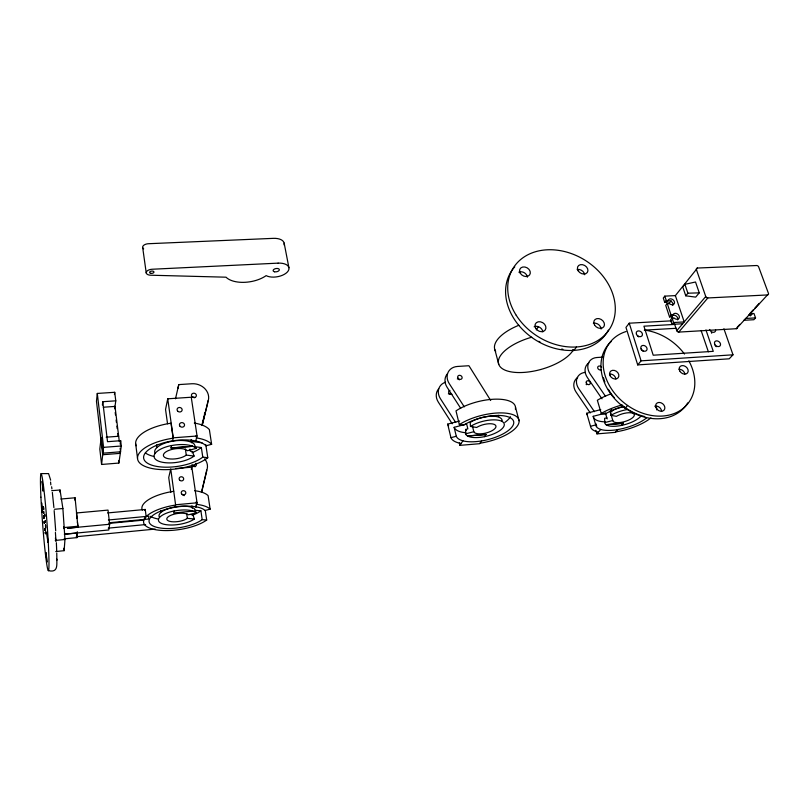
<?xml version="1.0" encoding="UTF-8"?>
<svg xmlns="http://www.w3.org/2000/svg" width="809" height="809" viewBox="0 0 809 809"><rect width="100%" height="100%" fill="white"/><g stroke="black" fill="none" stroke-linecap="round" stroke-linejoin="round"><path stroke-width="1.21" d="M48.358 570.648C57.722 572.843 56.822 565.906 56.852 560.01M56.852 559.413L56.761 552.931M502.146 421.084A18.84 7.281 -14 0 0 490.83 416.231A18.84 7.281 -14 0 0 470.241 422.419L470.454 426.454A19.982 7.665 -14 0 1 500.923 420.902A19.982 7.665 -14 0 1 491.862 434.575A19.982 7.665 -14 0 1 465.549 433.867L465.62 429.448L467.855 428.861L466.662 424.037L454.132 427.314L456.296 436.273A29.589 11.346 -14 0 0 462.91 440.784L462.93 440.854A29.589 11.346 -14 0 0 481.618 440.925A29.589 11.346 -14 0 0 511.814 418.789A29.589 11.346 -14 0 0 463.436 425.301L459.34 424.624L455.993 410.881A34.989 13.753 -14 0 1 495.088 399.171A34.989 13.753 -14 0 1 515.373 409.192M59.917 492.054L60.038 490.001L51.665 490.679M63.618 528.54L63.618 526.861M55.781 551.556L64.123 550.676L64.973 539.472L62.89 508.507L60.038 490.001M56.003 541.322L55.406 532.474M74.873 500.144L75.085 497.778L60.847 499.032M64.103 538.865L76.956 537.621L77.28 531.715M77.047 518.539L76.471 512.977L108.022 510.095L109.66 524.252L67.38 528.226L77.957 527.225L75.085 497.778M97.302 393.437L96.473 401.274L102.672 454.739L120.197 453.353L121.31 445.992L120.662 440.693L107.506 441.694L102.783 401.699L115.768 400.829L114.716 392.304L97.302 393.437L103.582 447.357L101.58 464.467L118.852 463.061L120.561 451.786L120.126 448.206M102.399 405.056L102.783 401.699M114.433 394.539L114.716 392.304M119.317 441.552L115.02 406.421L115.768 400.829M120.147 444.181L120.662 440.693M109.66 524.252L108.79 529.966L64.437 534.203M195.738 440.945L197.062 436L191.258 397.229L167.736 398.807L165.542 409.445L167.544 423.795M177.94 388.421L178.779 384.599L191.875 383.749A14.946 13.035 12.5 0 1 208.338 400.334L202.21 425.382M170.942 448.004L192.754 446.285L170.942 448.004L171.478 445.516A21.772 8.768 -8.2 0 0 157.957 460.897A21.772 8.768 -8.2 0 0 194.089 456.054L192.421 451.483L190.307 451.22L189.994 449.137M172.539 440.956L173.247 437.821L167.736 398.807M175.492 398.807L178.779 384.599M201.431 492.459L206.305 471.971A13.348 12.014 11.6 0 0 206.588 470.08M201.724 491.902L207.195 468.937A13.419 12.064 11.7 0 0 204.626 458.814M201.795 425.504L204.242 415.796A14.613 12.843 12 0 0 204.556 412.742M202.108 425.473L207.347 404.075A14.865 12.995 12.4 0 0 207.67 400.981M175.068 507.294L175.715 504.755L197.052 502.793L191.834 467.167L175.705 468.512M191.288 469.22L191.834 467.167M196.203 501.873C197.447 504.806 194.12 511.773 197.052 502.793M144.093 519.459L146.136 516.445L145.246 509.458L107.597 512.936M43.777 509.771L43.433 506.727L43.635 508.962M625.347 407.706L624.983 408.414L627.582 405.461M536.276 329.85L538.339 326.765M481.618 440.925L479.697 443.696L459.937 445.354L462.91 440.784M484.51 436.688L486.047 434.443L467.491 435.97L486.067 434.514M576.443 347L573.965 350.368A2.285 1.001 86.8 0 1 572.681 349.842M671.601 320.829L629.24 323.196L625.964 327.402L637.714 364.91L729.212 358.802L733.005 354.807L723.913 328.767M664.745 302.435L666.262 300.543L668.194 300.452A3.469 2.639 36 0 1 672.542 299.441A3.469 2.639 36 0 1 674.039 303.951A3.469 2.639 36 0 1 669.174 303.395L667.233 303.496L665.726 305.377L669.539 316.916L671.076 315.065L673.017 314.954A3.489 2.66 36.6 0 1 677.376 313.912A3.489 2.66 36.6 0 1 678.893 318.473A3.489 2.66 36.6 0 1 674.008 317.937L672.057 318.038L670.53 319.899L672.006 324.369L673.543 322.528L684.202 321.921L675.373 295.609L664.796 296.134L663.289 298.025L664.745 302.435L666.677 302.333A3.458 2.629 36 0 1 670.732 301.16A3.458 2.629 36 0 1 672.785 305.397M144.467 510.439L145.246 509.458M666.677 302.333L668.194 300.452M668.891 303.628L671.248 300.715M675.181 295.851L697.459 268.042L756.607 265.524A1.76 1.284 37 0 1 758.66 266.93L768.449 293.364A1.78 1.305 37.9 0 1 767.488 294.941L736.352 328.707L678.771 332.094A1.729 1.325 37.1 0 1 676.759 330.709L674.403 323.59M684.879 284.313L682.756 286.932L685.769 295.821L695.689 297.125L699.259 292.848L695.528 282.007L684.879 284.313L687.913 293.212L685.769 295.821M669.539 316.916L671.48 316.815L673.017 314.954M637.714 364.91L641.102 360.844L733.005 354.807M676.759 330.709L705.751 296.509L696.418 269.599A1.78 1.325 35.7 0 1 697.459 268.042M678.771 332.094L707.845 297.955L767.488 294.941M595.889 430.307L596.941 433.887L600.733 429.478A28.902 10.456 -16.2 0 0 617.793 429.619L617.773 429.549A28.902 10.456 -16.2 0 0 646.27 418.182M617.773 429.549L615.71 431.875A34.332 12.428 -16.2 0 0 650.932 417.899M623.345 423.249L621.423 425.463L623.345 423.249L606.032 424.705L623.365 423.329M617.793 429.619L615.386 432.35L596.941 433.887M737.302 327.16L739.831 324.419M749.933 313.457L753.3 309.807M754.979 307.986L759.196 303.415M751.237 312.436L752.926 310.605M743.623 320.303L753.877 319.717L755.566 317.907L753.978 313.518L752.117 313.629L750.428 315.449A3.428 2.548 38.2 0 1 750.256 315.945M155.065 453.232A20.518 8.323 -8.2 0 1 169.809 441.724A20.518 8.323 -8.2 0 1 194.312 444.232L196.122 448.408L187.375 450.724A12.438 5.016 -8.2 0 0 169.132 450.289A12.438 5.016 -8.2 0 0 167.069 458.42A12.438 5.016 -8.2 0 0 186.272 455.093L194.089 456.054M194.302 423.067A38.094 15.725 -8.1 0 1 209.369 429.63L211.634 444.303L205.941 445.81A32.239 12.984 -8.2 0 0 158.857 444.404A32.239 12.984 -8.2 0 0 152.952 465.539A32.239 12.984 -8.2 0 0 202.786 457.115L207.782 457.722L205.759 444.485M461.12 443.484A35.151 13.48 -14 0 1 450.937 437.669L447.69 424.128L459.674 420.993M450.937 437.669L456.296 436.273M465.549 433.867L473.821 431.703A11.417 4.379 -14 0 0 488.808 432.158A11.417 4.379 -14 0 0 494.077 424.331A11.417 4.379 -14 0 0 476.663 427.476L470.454 426.454M159.322 516.981A18.455 6.694 -8.6 0 1 172.6 507.415A18.455 6.694 -8.6 0 1 194.585 508.922L196.203 512.775L188.355 514.817A11.184 4.025 -8.6 0 0 171.973 514.848A11.184 4.025 -8.6 0 0 170.102 521.441A11.184 4.025 -8.6 0 0 187.354 518.357L194.382 518.974L192.876 514.807L190.975 514.635M194.575 490.699A34.271 12.661 -8.5 0 1 208.105 495.654L210.138 509.154L205.031 510.479A28.982 10.436 -8.6 0 0 162.74 510.348A28.982 10.436 -8.6 0 0 157.452 527.488A28.982 10.436 -8.6 0 0 202.199 519.651L206.7 520.035L205.253 510.368M598.427 432.057A34.332 12.428 -16.2 0 1 590.499 426.282L586.727 413.257L600.743 409.617M600.733 429.478L600.713 429.397A28.902 10.456 -16.2 0 1 595.727 424.937L593.209 416.311L605.435 413.146A16.109 5.926 -16.2 0 0 605.86 414.248M607.235 418.88A16.129 5.885 -16.2 0 1 606.811 417.778L604.626 418.344L604.748 422.601A19.517 7.069 -16.2 0 0 619.896 425.716A19.517 7.069 -16.2 0 0 640.698 416.423M590.499 426.282L595.727 424.937M604.748 422.601L612.807 420.508A11.154 4.035 -16.2 0 0 626.399 421.024A11.154 4.035 -16.2 0 0 633.043 413.338A11.154 4.035 -16.2 0 0 616.397 416.362L610.977 415.33L610.492 411.457A18.405 6.715 -16.2 0 1 622.758 406.614M55.255 540.452L64.973 539.472M76.228 536.741L155.176 529.086M108.912 523.403L143.881 520.086M108.254 528.146L145.61 524.576M64.386 534.203L77.401 532.959M196.203 512.775A19.578 7.048 -8.6 0 0 193.149 511.076L173.611 512.977L174.097 510.964A19.578 7.048 -8.6 0 0 161.921 523.625A19.578 7.048 -8.6 0 0 194.382 518.974M108.406 519.985L148.987 516.182L148.371 519.054L109.154 522.766M63.689 527.589L78.058 526.224M54.365 509.296L62.89 508.507M41.047 473.599L48.57 473.599L50.674 480.202M120.561 451.786L102.976 453.171L101.176 437.578L99.81 449.076L101.58 464.467M173.247 437.821L197.062 436M103.582 447.357L121.31 445.992M106.171 437.194L118.66 436.263M103.309 407.22L115.02 406.421M602.836 357.133L596.88 357.517A13.48 10.76 36.3 0 0 590.176 374.021L605.547 396.37M644.288 330.143L676.415 328.282M745.301 318.483L755.566 317.907M672.006 324.369L682.644 323.762M674.959 324.409L643.924 326.179L653.217 355.212L713.275 351.339L705.944 329.93M687.913 293.212L699.259 292.848M195.009 510.287L200.905 510.833L202.199 519.651M194.261 446.629L201.34 447.529L202.786 457.115M191.288 441.421L201.997 442.816M611.392 393.74A34.18 12.681 -16.3 0 0 597.355 400.263L601.259 413.48L604.839 414.157A28.902 10.456 -16.2 0 1 623.739 406.634M601.997 398.817L587.415 377.57A13.419 10.729 36.3 0 1 588.952 362.786M594.423 411.67L578.759 388.684A13.217 10.638 36.4 0 1 585.423 372.383M590.267 412.903L576.099 392.092A13.146 10.608 36.5 0 1 577.677 377.5M464.285 406.856L449.258 383.638A13.884 11.599 30.9 0 1 457.449 366.457L468.927 365.729L490.699 400.485M460.685 408.282L447.104 387.268A13.824 11.569 30.9 0 1 447.498 373.697M455.689 422.48L440.369 398.615A13.601 11.457 31 0 1 445.526 382.212M452.221 423.785L438.306 402.093A13.531 11.417 31 0 1 438.741 388.714M192.724 446.234L192.734 446.255A21.772 8.768 -8.2 0 1 196.122 448.408M701.1 330.476L708.371 351.804M672.036 316.471L672.825 318.837M664.796 296.134L666.262 300.543M667.233 303.496L671.076 315.065M672.057 318.038L673.543 322.528M629.24 323.196L641.102 360.844M611.26 409.405L611.968 411.741M609.986 411.043L612.807 420.508M605.435 413.146L606.811 417.778M596.041 423.855L596.718 426.201M515.495 407.24L519.075 420.751M494.906 349.791L498.769 364.414M472.416 426.07L473.821 431.703M459.36 442.948L459.937 445.354M284.151 243.105L288.914 267.708M171.478 445.516L171.488 445.587A21.792 8.778 -8.2 0 1 192.754 446.285M55.76 540.877L55.416 537.955M196.152 435.464L196.526 437.942A38.296 15.432 -8.2 0 1 211.634 444.303M63.769 548.29L64.123 550.676M191.167 439.621L191.632 442.766M185.382 449.005L186.272 455.093M191.935 505.868L192.279 508.274M186.657 513.472L187.354 518.357M142.677 247.554L146.247 273.038M170.78 492.499L168.727 477.543L170.739 468.927L175.614 505.049A34.433 12.398 -8.6 0 0 148.441 527.569A34.433 12.398 -8.6 0 0 206.7 520.035M51.645 486.755L51.918 488.909M135.649 443.666L137.54 458.47M114.463 406.31L114.767 408.788M115.212 412.499L115.515 414.977M116.122 419.932L116.425 422.399M116.88 426.121L117.184 428.588M117.78 433.543L118.084 436.021M118.569 460.705L118.852 463.061M50.562 482.043L50.846 484.864M52.342 492.418L53.89 507.556M77.401 521.876L77.957 527.225M76.572 533.96L76.956 537.621M54.163 510.59L55.7 530.876M56.367 542.697L56.691 550.565M56.852 559.13L56.852 560.313M143.668 248.869A5.542 3.003 -6.2 0 1 143.324 245.673A5.542 3.003 -6.2 0 1 148.492 243.721L273.402 238.352A12.823 6.897 -10 0 1 284.101 244.915M174.107 511.025A19.598 7.059 -8.6 0 1 193.179 511.146M182.642 494.896A2.285 2.083 9.8 0 1 184.159 495.664M142.323 510.176A34.271 12.661 -8.5 0 1 173.702 491.296M195.839 463.213A2.245 2.022 11.7 0 1 195.181 466.419A2.245 2.022 11.7 0 1 191.996 464.73M196.567 504.361A34.433 12.398 -8.6 0 1 210.138 509.154M200.905 510.833A28.891 10.578 -8.6 0 1 192.431 515.222M158.079 518.994A28.891 10.578 -8.6 0 1 150.585 516.324M191.955 466.014A2.235 2.012 11.6 0 1 195.333 466.702M160.961 511.844A16.15 5.916 -8.6 0 1 160.607 510.701M136.165 445.779A38.094 15.725 -8.1 0 1 171.012 423.198L173.136 438.195A38.296 15.432 -8.2 0 0 142.92 465.377A38.296 15.432 -8.2 0 0 207.782 457.722M201.34 447.529A32.127 13.156 -8.2 0 1 191.935 452.727M153.761 456.428A32.127 13.156 -8.2 0 1 145.377 452.909M191.925 397.138A2.488 2.174 12.4 0 1 194.787 397.745M156.906 447.65A17.96 7.352 -8.2 0 1 156.804 444.707M457.338 378.946A2.316 1.931 30.8 0 1 459.36 379.876M448.661 425.746A34.989 13.753 -14 0 1 447.69 424.128M448.378 393.862A2.265 1.911 30.9 0 1 449.946 394.387M459.34 424.624A35.151 13.48 -14 0 1 517.042 416.999A35.151 13.48 -14 0 1 479.949 443.221M466.388 430.631A18.84 7.281 -14 0 1 465.62 429.448M510.439 416.716A29.498 11.498 -14 0 1 504.867 422.419M465.974 432.754A29.498 11.498 -14 0 1 454.132 427.314M451.958 394.246A2.275 1.921 30.9 0 1 448.884 393.032A2.275 1.921 30.9 0 1 449.956 390.434M498.415 415.31A16.493 6.432 -14 0 1 498.657 416.574M668.082 303.8A1.709 1.305 36 0 1 669.124 303.072M737.343 327.291A1.709 1.274 38.3 0 1 736.352 328.707M707.845 297.955A1.8 1.355 36.7 0 1 705.751 296.509M671.48 316.815A3.479 2.66 36.6 0 1 675.545 315.611A3.479 2.66 36.6 0 1 677.618 319.899M752.117 313.629A3.438 2.548 38.1 0 1 748.618 314.974M715.591 329.839A3.317 2.508 37.9 0 1 713.194 332.317A3.317 2.508 37.9 0 1 709.655 329.465M711.344 332.55A3.297 2.498 37.9 0 1 711.718 333.227M715.045 345.564A3.317 2.528 38.5 0 1 716.228 346.717M637.371 335.715A3.347 2.609 36.2 0 1 638.544 336.878M641.213 349.781A3.367 2.629 36.9 0 1 643.135 351.349M573.359 349.832A39.499 16.756 -15.6 0 1 530.926 371.614A39.499 16.756 -15.6 0 1 498.334 361.724A39.499 16.756 -15.6 0 1 531.725 337.201M495.684 351.359A39.287 17.07 -15.7 0 1 518.842 325.269M577.141 269.508A5.572 4.318 32.4 0 1 584.664 274.736M593.361 323.246A5.693 4.48 34.6 0 1 601.077 329.071M534.132 326.796A5.764 4.632 32.7 0 1 539.643 327.281A5.764 4.632 32.7 0 1 542.809 331.923M518.862 272.188A5.643 4.45 30.5 0 1 524.272 272.724A5.643 4.45 30.5 0 1 527.357 277.204M608.388 330.112A56.772 44.748 32.6 0 1 533.475 338.617A56.772 44.748 32.6 0 1 514.767 266.808M562.882 349.225A54.436 42.938 32.6 0 1 561.648 349.073M540.038 341.995A54.436 42.938 32.6 0 1 538.784 341.317M601.37 369.582A2.255 1.8 36.2 0 1 598.235 368.985A2.255 1.8 36.2 0 1 598.529 366.194A2.255 1.8 36.2 0 1 601.603 367.367M587.243 414.855A34.18 12.681 -16.3 0 1 586.727 413.257M586.131 384.417A2.205 1.78 36.4 0 1 586.596 384.7M656.008 406.573A34.332 12.428 -16.2 0 1 656.726 409.91M601.259 413.48A34.332 12.428 -16.2 0 1 622.263 404.894M610.977 415.33A19.517 7.069 -16.2 0 1 627.015 409.576M605.142 421.853A28.811 10.598 -16.2 0 1 593.209 416.311M688.853 360.834A49.551 38.903 37.8 0 1 671.733 414.38A49.551 38.903 37.8 0 1 609.258 385.276A49.551 38.903 37.8 0 1 626.004 331.548M644.702 330.133A49.551 38.903 37.8 0 1 684.515 354.069M678.984 369.268A4.894 3.802 38.7 0 1 684.849 374.092M654.734 406.179A5.006 3.964 39.5 0 1 661.6 411.417M609.47 374.061A4.965 3.954 36.9 0 1 615.831 378.925M687.69 402.912A49.369 38.822 37.9 0 1 622.02 405.724A49.369 38.822 37.9 0 1 611.23 341.519M644.743 416.554A47.347 37.254 37.9 0 1 622.617 405.663M614.456 397.866A47.347 37.254 37.9 0 1 608.378 389.331M604.899 382.04A47.347 37.254 37.9 0 1 603.514 377.793M41.532 503.319L42.29 512.198L41.603 502.773L41.532 503.319M42.22 481.931L43.008 491.093L42.27 481.325L42.22 481.931M45.84 532.433L45.83 532.979L45.83 531.715L45.84 532.433M46.123 552.85L46.912 561.992L46.123 552.85M46.993 532.888L47.802 542.313L47.064 532.352L46.993 532.888M44.626 514.302L44.839 516.314L44.626 514.302M44.768 528.58L44.97 530.471L44.768 528.58M45.223 520.693L45.365 522.513L45.223 520.693M44.151 521.522L44.283 523.292L44.151 521.522M45.526 524.98L45.607 526.214A3.206 2.7 -35.9 0 0 45.698 527.974A12.357 0.566 85.7 0 0 45.607 526.214L45.526 524.98M43.878 517.285L43.949 518.417L43.878 517.285M43.676 511.672L43.706 513.169L43.676 511.672M43.787 515.535L43.848 516.668L43.787 515.535M45.233 532.443L45.375 533.303A12.216 0.556 85.7 0 0 45.496 533.93L45.233 532.443M278.114 263.137L152.132 269.245A5.592 2.943 -6.5 0 0 146.257 272.289A5.592 2.943 -6.5 0 0 150.656 275.212L226.035 277.194A24.604 12.883 -9.3 0 0 266.151 275.626A12.944 6.735 -10.1 0 0 287.266 272.117A12.944 6.735 -10.1 0 0 278.114 263.137M274.544 271.784A3.155 1.648 -10.1 0 0 279.348 269.842A3.155 1.648 -10.1 0 0 274.787 268.881A3.155 1.648 -10.1 0 0 274.544 271.784M150.757 273.341A2.205 1.153 -6.5 0 0 153.963 272.006A2.205 1.153 -6.5 0 0 150.605 271.349A2.205 1.153 -6.5 0 0 150.757 273.341M40.925 497.161A48.661 2.235 85.7 0 0 48.277 570.648A48.661 2.235 85.7 0 0 44.899 498.566A48.661 2.235 85.7 0 0 40.925 497.161M179.578 480.04A2.296 2.073 10.1 0 0 183.512 479.697A2.296 2.073 10.1 0 0 181.105 476.764A2.296 2.073 10.1 0 0 179.578 480.04M181.712 493.996A2.306 2.093 10 0 0 185.655 493.632A2.306 2.093 10 0 0 183.238 490.679A2.306 2.093 10 0 0 181.712 493.996M192.178 396.875A2.498 2.184 12.5 0 0 196.324 396.036A2.498 2.184 12.5 0 0 193.22 393.245A2.498 2.184 12.5 0 0 192.178 396.875M179.952 426.191A2.579 2.275 11.2 0 0 184.351 425.868A2.579 2.275 11.2 0 0 181.651 422.611A2.579 2.275 11.2 0 0 179.952 426.191M177.586 411.002A2.558 2.245 11.2 0 0 181.964 410.689A2.558 2.245 11.2 0 0 179.285 407.473A2.558 2.245 11.2 0 0 177.586 411.002M457.965 378.076A2.326 1.942 30.8 0 0 461.838 378.642A2.326 1.942 30.8 0 0 459.906 375.325A2.326 1.942 30.8 0 0 457.965 378.076M714.731 344.209A3.337 2.528 38.5 0 0 720 345.939A3.337 2.528 38.5 0 0 717.765 341.034A3.337 2.528 38.5 0 0 714.731 344.209M636.461 334.269A3.367 2.619 36.2 0 0 641.84 336.018A3.367 2.619 36.2 0 0 639.707 331.073A3.367 2.619 36.2 0 0 636.461 334.269M641.072 348.831A3.388 2.639 36.8 0 0 646.472 350.58A3.388 2.639 36.8 0 0 644.318 345.585A3.388 2.639 36.8 0 0 641.072 348.831M516.233 315.288A57.024 44.849 32.5 0 0 609.288 329.526A57.024 44.849 32.5 0 0 558.999 250.426A57.024 44.849 32.5 0 0 516.233 315.288M578.142 270.752A5.602 4.328 32.4 0 0 587.273 272.502A5.602 4.328 32.4 0 0 582.581 264.695A5.602 4.328 32.4 0 0 578.142 270.752M594.544 325.006A5.734 4.5 34.6 0 0 603.827 326.715A5.734 4.5 34.6 0 0 598.994 318.625A5.734 4.5 34.6 0 0 594.544 325.006M535.689 328.292A5.805 4.642 32.6 0 0 545.205 330.021A5.805 4.642 32.6 0 0 540.442 321.8A5.805 4.642 32.6 0 0 535.689 328.292M520.248 273.179A5.673 4.47 30.4 0 0 529.592 274.949A5.673 4.47 30.4 0 0 524.97 267.021A5.673 4.47 30.4 0 0 520.248 273.179M586.262 382.93A2.215 1.78 36.4 0 0 589.771 384.265A2.215 1.78 36.4 0 0 588.639 380.918A2.215 1.78 36.4 0 0 586.262 382.93M679.691 370.896A4.925 3.812 38.6 0 0 687.519 372.949A4.925 3.812 38.6 0 0 683.838 365.749A4.925 3.812 38.6 0 0 679.691 370.896M655.947 407.564A5.026 3.974 39.4 0 0 663.896 410.305A5.026 3.974 39.4 0 0 660.872 402.72A5.026 3.974 39.4 0 0 655.947 407.564M610.077 375.7A4.985 3.964 36.9 0 0 618.106 377.783A4.985 3.964 36.9 0 0 614.516 370.451A4.985 3.964 36.9 0 0 610.077 375.7"/></g></svg>
